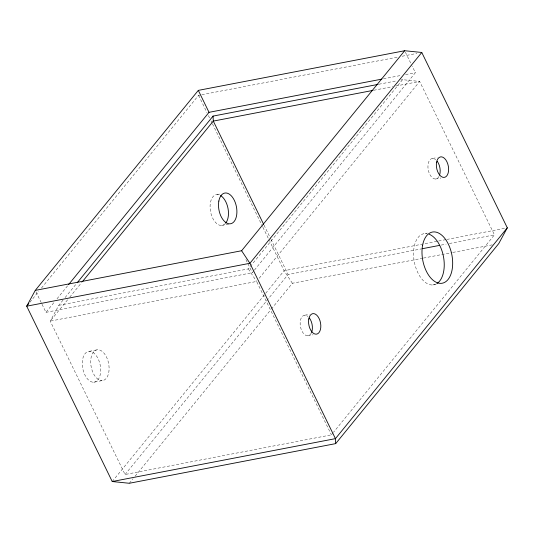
<?xml version="1.0" encoding="UTF-8"?>
<svg xmlns="http://www.w3.org/2000/svg" width="534" height="534" viewBox="0 0 534 534"><rect width="100%" height="100%" fill="white"/><g stroke="black" fill="none" stroke-linecap="round" stroke-linejoin="round"><path stroke-width="0.4" stroke-dasharray="2.67 2" d="M63.005 300.155L58.793 305.321L50.236 321.108L125.056 474.506L331.42 434.856L332.996 432.92M29.864 302.297L38.828 291.304M41.458 288.073L198.568 95.359L201.018 94.885M42.039 304.293L45.964 312.343L54.381 302.024M57.011 298.793L68.052 285.249M65.108 297.572L76.168 284.008M67.591 299.814L50.236 321.108L256.6 281.458L331.42 434.856M69.7 297.238L81.795 282.399M58.793 305.321L248.31 268.902L402.569 79.679L419.651 81.442L494.471 234.847L333.523 432.273M45.964 312.343L252.322 272.694L253.904 270.758M254.431 270.111L415.379 72.684L412.168 66.096M259.23 278.227L419.651 81.442L395.901 86.007M112.227 481.534L284.095 270.711L437.8 241.174M125.056 474.506L288.106 274.496L421.586 248.851M129.328 483.27L133.013 478.758M135.115 476.174L270.818 309.713M271.345 309.066L292.385 283.26L422.588 258.242M201.839 94.732L398.064 57.025M402.155 56.237L416.867 53.413M383.479 78.812L401.475 75.354M405.56 74.566L415.379 72.684M378.88 84.232L396.849 80.781M400.934 79.993L402.569 79.679M373.793 90.259L392.63 86.635M217.024 194.583L220.856 193.842M432.56 158.458L437.152 157.57M435.557 179.037L440.917 178.009M221.523 225.455L229.179 223.986M425.151 233.525L427.454 233.084M438.621 241.014L445.977 239.606M446.798 239.446L505.665 228.131M441.244 245.073L446.157 244.125M449.428 243.497L494.471 234.847M423.409 258.082L452.064 252.575M452.885 252.422L492.194 244.866M432.647 284.982L436.472 284.248M89.225 351.345L97.649 349.73M304.76 315.22L309.36 314.339M307.758 335.806L313.118 334.771M93.724 382.224A15.633 8.884 79.1 0 0 98.082 358.674A15.633 8.884 79.1 0 0 82.616 359.455A15.633 8.884 79.1 0 0 93.724 382.224L102.148 380.602A15.633 8.884 79.1 0 0 106.506 357.059A15.633 8.884 79.1 0 0 91.04 357.833A15.633 8.884 79.1 0 0 102.148 380.602M292.385 283.26L284.095 270.711L269.837 241.481M248.31 268.902L256.6 281.458M405.386 52.192L411.807 65.362M264.023 225.108L270.591 238.578M270.952 239.325L288.106 274.496M198.568 95.359L206.972 112.594M208.434 115.591L209.528 117.84M210.997 120.838L212.091 123.087M212.459 123.835L262.528 226.496M262.895 227.244L269.47 240.734M245.9 259.517L252.322 272.694M35.972 291.858L41.679 303.566M225.241 223.666A15.633 8.884 79.1 0 1 210.61 211.978A15.633 8.884 79.1 0 1 219.414 194.99M436.371 283.914A26.059 14.805 79.1 0 1 414.357 262.02A26.059 14.805 79.1 0 1 426.726 233.585M311.235 333.203A10.42 5.921 79.1 0 1 303.265 333.203A10.42 5.921 79.1 0 1 300.589 319.606A10.42 5.921 79.1 0 1 307.938 316.448M439.035 176.434A10.42 5.921 79.1 0 1 431.065 176.44A10.42 5.921 79.1 0 1 428.388 162.843A10.42 5.921 79.1 0 1 435.737 159.686"/><path stroke-width="0.8" d="M35.257 290.396L26.7 306.182L112.227 481.534L129.328 483.27L335.692 443.62L498.743 243.604L507.3 227.818L421.773 52.465L404.672 50.73L198.308 90.38L35.257 290.396L241.615 250.74L404.672 50.73M28.809 303.592L26.7 306.182L249.905 263.289L421.773 52.465M68.579 284.602L209.014 112.334L381.843 79.125M77.216 282.72L213.053 116.098L378.065 84.392M82.323 281.752L213.293 121.098L372.972 90.413M507.3 227.818L335.432 438.641L112.227 481.534M422.407 248.69L439.602 245.386M241.615 250.74L249.905 263.289L335.432 438.641L335.692 443.62M198.308 90.38L209.014 112.334M263.656 224.36L213.293 121.098L213.053 116.098M220.615 195.584A15.633 8.884 79.1 0 1 228.038 208.56A15.633 8.884 79.1 0 1 225.682 223.165M429.136 234.206A26.059 14.805 79.1 0 1 443.701 257.949A26.059 14.805 79.1 0 1 436.945 283.567M309.413 318.024A10.42 5.921 79.1 0 1 311.529 332.575M437.212 161.255A10.42 5.921 79.1 0 1 439.582 175.132M218.84 201.071A15.633 8.884 79.1 0 0 229.94 223.839A15.633 8.884 79.1 0 0 234.306 200.29A15.633 8.884 79.1 0 0 218.84 201.071M422.561 245.42A26.059 14.805 79.1 0 0 441.064 283.367A26.059 14.805 79.1 0 0 448.34 244.118A26.059 14.805 79.1 0 0 422.561 245.42M308.779 319.005A10.42 5.921 79.1 0 0 316.181 334.184A10.42 5.921 79.1 0 0 319.092 318.484A10.42 5.921 79.1 0 0 308.779 319.005M436.578 162.243A10.42 5.921 79.1 0 0 443.981 177.422A10.42 5.921 79.1 0 0 446.891 161.722A10.42 5.921 79.1 0 0 436.578 162.243"/></g></svg>
